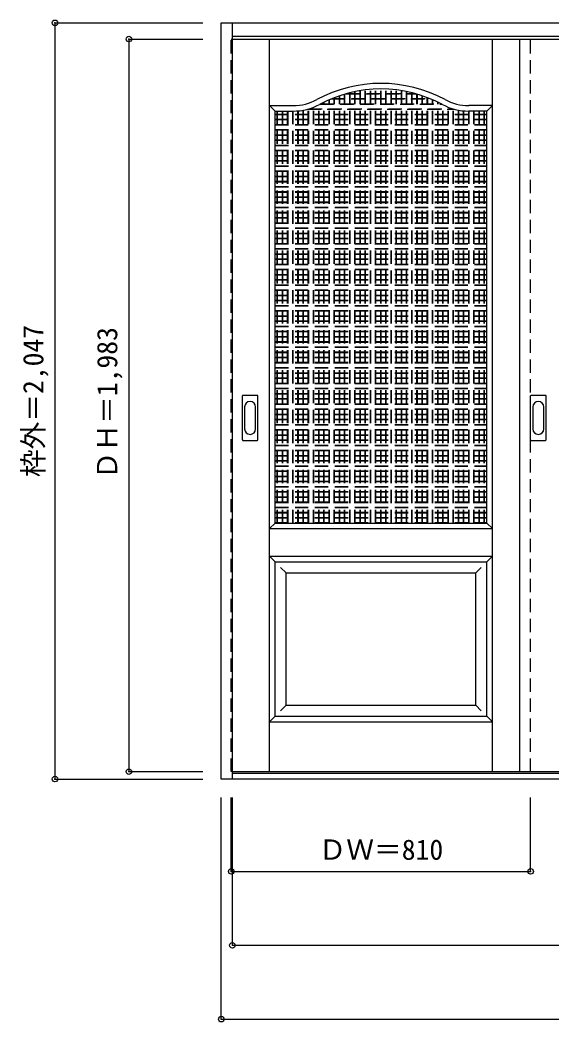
# Model space of a CAD drawing. Units: millimetres, scale not verified. Extents: x -1725 to 2034, y -1840 to 872.
# Drawn here: x -1725 to -285, y -1840 to 872 of the extents above; entities that cross this region are included whole.
import ezdxf
from ezdxf.enums import TextEntityAlignment as Align

# ---------------------------------------------------------------- set-up
doc = ezdxf.new("R2010")
doc.units = ezdxf.units.MM
doc.header["$LTSCALE"] = 30
doc.header["$PDMODE"] = 32
doc.header["$PDSIZE"] = 15
doc.linetypes.add('DASHED1', pattern=[1.8, 1.2, -0.6])
doc.layers.add('0-0', color=4, linetype='DASHED1')
doc.layers.add('0-1_寸法', color=7, linetype='Continuous')
doc.styles.add('ＭＳ ゴシック', font='')
doc.styles.get('ＭＳ ゴシック').set_extended_font_data('MS Gothic')

msp = doc.modelspace()

# ---------------------------------------------------------------- linework, layer by layer
at = {"layer": '0-0', "color": 3, "linetype": 'Continuous'}
for p, q in [((-1180.09, 864.55), (2026.91, 864.55)), ((-1180.09, -1182.45), (-1180.09, 864.55)), ((-1150.09, -1182.45), (-1150.09, 864.55)), ((-1150.09, 828.55), (1996.91, 828.55)), ((-1150.09, 820.55), (1216.91, 820.55)), ((-373.09, 820.55), (-373.09, -1162.45)), ((-461.59, 625.55), (-510.6, 625.55)), ((-461.59, -489.45), (-461.59, 625.55)), ((-1123.09, -264.45), (-1123.09, -145.45)), ((-1082.59, -143.95), (-1121.59, -143.95)), ((-1081.09, -264.45), (-1081.09, -145.45)), ((-343.09, -264.45), (-343.09, -145.45)), ((-302.59, -143.95), (-341.59, -143.95)), ((-301.09, -264.45), (-301.09, -145.45)), ((-1121.59, -265.95), (-1082.59, -265.95)), ((-341.59, -265.95), (-302.59, -265.95)), ((-1034.59, -489.45), (-461.59, -489.45)), ((-461.59, -1012.45), (-461.59, -594.45)), ((-1034.59, -1012.45), (-461.59, -1012.45)), ((-1150.09, -1162.45), (1216.91, -1162.45)), ((2026.91, -1182.45), (-1180.09, -1182.45)), ((1996.91, -1167.45), (-1150.09, -1167.45))]:
    msp.add_line(p, q, dxfattribs=at)
at = {"layer": '0-0'}
for p, q in [((-1153.09, 820.55), (-1150.09, 820.55)), ((-1153.09, -1162.45), (-1153.09, 820.55)), ((-343.09, -1162.45), (-343.09, 820.55)), ((-818.59, -489.45), (-818.59, 678.38)), ((-817.59, -489.45), (-817.59, 678.58)), ((-804.59, -489.45), (-804.59, 680.96)), ((-803.59, -489.45), (-803.59, 681.12)), ((-790.59, -489.45), (-790.59, 682.96)), ((-789.59, -489.45), (-789.59, 683.08)), ((-776.59, -489.45), (-776.59, 684.39)), ((-775.59, -489.45), (-775.59, 684.47)), ((-762.59, -489.45), (-762.59, 685.25)), ((-761.59, -489.45), (-761.59, 685.29)), ((-748.59, -489.45), (-748.59, 685.55)), ((-747.59, -489.45), (-747.59, 685.55)), ((-734.59, -489.45), (-734.59, 685.29)), ((-733.59, -489.45), (-733.59, 685.25)), ((-720.59, -489.45), (-720.59, 684.47)), ((-719.59, -489.45), (-719.59, 684.39)), ((-706.59, -489.45), (-706.59, 683.08)), ((-705.59, -489.45), (-705.59, 682.96)), ((-692.59, -489.45), (-692.59, 681.12)), ((-691.59, -489.45), (-691.59, 680.96)), ((-678.59, -489.45), (-678.59, 678.58)), ((-677.59, -489.45), (-677.59, 678.38)), ((-888.59, -489.45), (-888.59, 656.11)), ((-887.59, -489.45), (-887.59, 656.55)), ((-882.89, 658.55), (-613.29, 658.55)), ((-880.47, 659.55), (-615.71, 659.55)), ((-874.59, -489.45), (-874.59, 661.89)), ((-873.59, -489.45), (-873.59, 662.28)), ((-860.59, -489.45), (-860.59, 666.98)), ((-859.59, -489.45), (-859.59, 667.32)), ((-846.59, -489.45), (-846.59, 671.41)), ((-845.59, -489.45), (-845.59, 671.7)), ((-842.59, 672.55), (-653.58, 672.55)), ((-838.95, 673.55), (-657.22, 673.55)), ((-832.59, -489.45), (-832.59, 675.2)), ((-831.59, -489.45), (-831.59, 675.45)), ((-664.59, -489.45), (-664.59, 675.45)), ((-663.59, -489.45), (-663.59, 675.2)), ((-650.59, -489.45), (-650.59, 671.7)), ((-649.59, -489.45), (-649.59, 671.41)), ((-636.59, -489.45), (-636.59, 667.32)), ((-635.59, -489.45), (-635.59, 666.98)), ((-622.59, -489.45), (-622.59, 662.28)), ((-621.59, -489.45), (-621.59, 661.89)), ((-608.59, -489.45), (-608.59, 656.55)), ((-607.59, -489.45), (-607.59, 656.11)), ((-1028.59, -489.45), (-1028.59, 625.55)), ((-1027.59, -489.45), (-1027.59, 625.55)), ((-1014.59, -489.45), (-1014.59, 625.55)), ((-1013.59, -489.45), (-1013.59, 625.55)), ((-1000.59, -489.45), (-1000.59, 625.55)), ((-999.59, -489.45), (-999.59, 625.55)), ((-986.59, -489.45), (-986.59, 625.55)), ((-985.59, -489.45), (-985.59, 625.55)), ((-972.59, -489.45), (-972.59, 626.11)), ((-971.59, -489.45), (-971.59, 626.2)), ((-958.59, -489.45), (-958.59, 628)), ((-957.59, -489.45), (-957.59, 628.19)), ((-947.17, 630.55), (-549.01, 630.55)), ((-944.59, -489.45), (-944.59, 631.26)), ((-943.59, -489.45), (-943.59, 631.55)), ((-943.57, 631.55), (-552.6, 631.55)), ((-930.59, -489.45), (-930.59, 635.99)), ((-929.59, -489.45), (-929.59, 636.39)), ((-916.59, -489.45), (-916.59, 642.36)), ((-915.59, -489.45), (-915.59, 642.88)), ((-912.46, 644.55), (-583.71, 644.55)), ((-910.57, 645.55), (-585.61, 645.55)), ((-902.59, -489.45), (-902.59, 649.61)), ((-901.59, -489.45), (-901.59, 650.1)), ((-594.59, -489.45), (-594.59, 650.09)), ((-593.59, -489.45), (-593.59, 649.61)), ((-580.59, -489.45), (-580.59, 642.88)), ((-579.59, -489.45), (-579.59, 642.36)), ((-566.59, -489.45), (-566.59, 636.39)), ((-565.59, -489.45), (-565.59, 635.99)), ((-552.59, -489.45), (-552.59, 631.55)), ((-551.59, -489.45), (-551.59, 631.26)), ((-538.59, -489.45), (-538.59, 628.19)), ((-537.59, -489.45), (-537.59, 628)), ((-524.59, -489.45), (-524.59, 626.2)), ((-523.59, -489.45), (-523.59, 626.11)), ((-510.59, -489.45), (-510.59, 625.55)), ((-509.59, -489.45), (-509.59, 625.55)), ((-496.59, -489.45), (-496.59, 625.55)), ((-495.59, -489.45), (-495.59, 625.55)), ((-482.59, -489.45), (-482.59, 625.55)), ((-481.59, -489.45), (-481.59, 625.55)), ((-468.59, -489.45), (-468.59, 625.55)), ((-467.59, -489.45), (-467.59, 625.55)), ((-1034.59, 617.55), (-461.59, 617.55)), ((-1034.59, 616.55), (-461.59, 616.55)), ((-1034.59, 603.55), (-461.59, 603.55)), ((-1034.59, 602.55), (-461.59, 602.55)), ((-1034.59, 589.55), (-461.59, 589.55)), ((-1034.59, 588.55), (-461.59, 588.55)), ((-1034.59, 575.55), (-461.59, 575.55)), ((-1034.59, 574.55), (-461.59, 574.55)), ((-1034.59, 561.55), (-461.59, 561.55)), ((-1034.59, 560.55), (-461.59, 560.55)), ((-1034.59, 547.55), (-461.59, 547.55)), ((-1034.59, 546.55), (-461.59, 546.55)), ((-1034.59, 533.55), (-461.59, 533.55)), ((-1034.59, 532.55), (-461.59, 532.55)), ((-1034.59, 519.55), (-461.59, 519.55)), ((-1034.59, 518.55), (-461.59, 518.55)), ((-1034.59, 505.55), (-461.59, 505.55)), ((-1034.59, 504.55), (-461.59, 504.55)), ((-1034.59, 491.55), (-461.59, 491.55)), ((-1034.59, 490.55), (-461.59, 490.55)), ((-1034.59, 477.55), (-461.59, 477.55)), ((-1034.59, 476.55), (-461.59, 476.55)), ((-1034.59, 463.55), (-461.59, 463.55)), ((-1034.59, 462.55), (-461.59, 462.55)), ((-1034.59, 449.55), (-461.59, 449.55)), ((-1034.59, 448.55), (-461.59, 448.55)), ((-1034.59, 435.55), (-461.59, 435.55)), ((-1034.59, 434.55), (-461.59, 434.55)), ((-1034.59, 421.55), (-461.59, 421.55)), ((-1034.59, 420.55), (-461.59, 420.55)), ((-1034.59, 407.55), (-461.59, 407.55)), ((-1034.59, 406.55), (-461.59, 406.55)), ((-1034.59, 393.55), (-461.59, 393.55)), ((-1034.59, 392.55), (-461.59, 392.55)), ((-1034.59, 379.55), (-461.59, 379.55)), ((-1034.59, 378.55), (-461.59, 378.55)), ((-1034.59, 365.55), (-461.59, 365.55)), ((-1034.59, 364.55), (-461.59, 364.55)), ((-1034.59, 351.55), (-461.59, 351.55)), ((-1034.59, 350.55), (-461.59, 350.55)), ((-1034.59, 337.55), (-461.59, 337.55)), ((-1034.59, 336.55), (-461.59, 336.55)), ((-1034.59, 323.55), (-461.59, 323.55)), ((-1034.59, 322.55), (-461.59, 322.55)), ((-1034.59, 309.55), (-461.59, 309.55)), ((-1034.59, 308.55), (-461.59, 308.55)), ((-1034.59, 295.55), (-461.59, 295.55)), ((-1034.59, 294.55), (-461.59, 294.55)), ((-1034.59, 281.55), (-461.59, 281.55)), ((-1034.59, 280.55), (-461.59, 280.55)), ((-1034.59, 267.55), (-461.59, 267.55)), ((-1034.59, 266.55), (-461.59, 266.55)), ((-1034.59, 253.55), (-461.59, 253.55)), ((-1034.59, 252.55), (-461.59, 252.55)), ((-1034.59, 239.55), (-461.59, 239.55)), ((-1034.59, 238.55), (-461.59, 238.55)), ((-1034.59, 225.55), (-461.59, 225.55)), ((-1034.59, 224.55), (-461.59, 224.55)), ((-1034.59, 211.55), (-461.59, 211.55)), ((-1034.59, 210.55), (-461.59, 210.55)), ((-1034.59, 197.55), (-461.59, 197.55)), ((-1034.59, 196.55), (-461.59, 196.55)), ((-1034.59, 183.55), (-461.59, 183.55)), ((-1034.59, 182.55), (-461.59, 182.55)), ((-1034.59, 169.55), (-461.59, 169.55)), ((-1034.59, 168.55), (-461.59, 168.55)), ((-1034.59, 155.55), (-461.59, 155.55)), ((-1034.59, 154.55), (-461.59, 154.55)), ((-1034.59, 141.55), (-461.59, 141.55)), ((-1034.59, 140.55), (-461.59, 140.55)), ((-1034.59, 127.55), (-461.59, 127.55)), ((-1034.59, 126.55), (-461.59, 126.55)), ((-1034.59, 113.55), (-461.59, 113.55)), ((-1034.59, 112.55), (-461.59, 112.55)), ((-1034.59, 99.55), (-461.59, 99.55)), ((-1034.59, 98.55), (-461.59, 98.55)), ((-1034.59, 85.55), (-461.59, 85.55)), ((-1034.59, 84.55), (-461.59, 84.55)), ((-1034.59, 71.55), (-461.59, 71.55)), ((-1034.59, 70.55), (-461.59, 70.55)), ((-1034.59, 57.55), (-461.59, 57.55)), ((-1034.59, 56.55), (-461.59, 56.55)), ((-1034.59, 43.55), (-461.59, 43.55)), ((-1034.59, 42.55), (-461.59, 42.55)), ((-1034.59, 29.55), (-461.59, 29.55)), ((-1034.59, 28.55), (-461.59, 28.55)), ((-1034.59, 15.55), (-461.59, 15.55)), ((-1034.59, 14.55), (-461.59, 14.55)), ((-1034.59, 1.55), (-461.59, 1.55)), ((-1034.59, 0.55), (-461.59, 0.55)), ((-1034.59, -12.45), (-461.59, -12.45)), ((-1034.59, -13.45), (-461.59, -13.45)), ((-1034.59, -26.45), (-461.59, -26.45)), ((-1034.59, -27.45), (-461.59, -27.45)), ((-1034.59, -40.45), (-461.59, -40.45)), ((-1034.59, -41.45), (-461.59, -41.45)), ((-1034.59, -54.45), (-461.59, -54.45)), ((-1034.59, -55.45), (-461.59, -55.45)), ((-1034.59, -68.45), (-461.59, -68.45)), ((-1034.59, -69.45), (-461.59, -69.45)), ((-1034.59, -82.45), (-461.59, -82.45)), ((-1034.59, -83.45), (-461.59, -83.45)), ((-1034.59, -96.45), (-461.59, -96.45)), ((-1034.59, -97.45), (-461.59, -97.45)), ((-1034.59, -110.45), (-461.59, -110.45)), ((-1034.59, -111.45), (-461.59, -111.45)), ((-1034.59, -124.45), (-461.59, -124.45)), ((-1034.59, -125.45), (-461.59, -125.45)), ((-1034.59, -138.45), (-461.59, -138.45)), ((-1034.59, -139.45), (-461.59, -139.45)), ((-1034.59, -152.45), (-461.59, -152.45)), ((-1034.59, -153.45), (-461.59, -153.45)), ((-1034.59, -166.45), (-461.59, -166.45)), ((-1034.59, -167.45), (-461.59, -167.45)), ((-1034.59, -180.45), (-461.59, -180.45)), ((-1034.59, -181.45), (-461.59, -181.45)), ((-1034.59, -194.45), (-461.59, -194.45)), ((-1034.59, -195.45), (-461.59, -195.45)), ((-1034.59, -208.45), (-461.59, -208.45)), ((-1034.59, -209.45), (-461.59, -209.45)), ((-1034.59, -222.45), (-461.59, -222.45)), ((-1034.59, -223.45), (-461.59, -223.45)), ((-1034.59, -236.45), (-461.59, -236.45)), ((-1034.59, -237.45), (-461.59, -237.45)), ((-1034.59, -250.45), (-461.59, -250.45)), ((-1034.59, -251.45), (-461.59, -251.45)), ((-1034.59, -264.45), (-461.59, -264.45)), ((-1034.59, -265.45), (-461.59, -265.45)), ((-1034.59, -278.45), (-461.59, -278.45)), ((-1034.59, -279.45), (-461.59, -279.45)), ((-1034.59, -292.45), (-461.59, -292.45)), ((-1034.59, -293.45), (-461.59, -293.45)), ((-1034.59, -306.45), (-461.59, -306.45)), ((-1034.59, -307.45), (-461.59, -307.45)), ((-1034.59, -320.45), (-461.59, -320.45)), ((-1034.59, -321.45), (-461.59, -321.45)), ((-1034.59, -334.45), (-461.59, -334.45)), ((-1034.59, -335.45), (-461.59, -335.45)), ((-1034.59, -348.45), (-461.59, -348.45)), ((-1034.59, -349.45), (-461.59, -349.45)), ((-1034.59, -362.45), (-461.59, -362.45)), ((-1034.59, -363.45), (-461.59, -363.45)), ((-1034.59, -376.45), (-461.59, -376.45)), ((-1034.59, -377.45), (-461.59, -377.45)), ((-1034.59, -390.45), (-461.59, -390.45)), ((-1034.59, -391.45), (-461.59, -391.45)), ((-1034.59, -404.45), (-461.59, -404.45)), ((-1034.59, -405.45), (-461.59, -405.45)), ((-1034.59, -418.45), (-461.59, -418.45)), ((-1034.59, -419.45), (-461.59, -419.45)), ((-1034.59, -432.45), (-461.59, -432.45)), ((-1034.59, -433.45), (-461.59, -433.45)), ((-1034.59, -446.45), (-461.59, -446.45)), ((-1034.59, -447.45), (-461.59, -447.45)), ((-1034.59, -460.45), (-461.59, -460.45)), ((-1034.59, -461.45), (-461.59, -461.45)), ((-1034.59, -474.45), (-461.59, -474.45)), ((-1034.59, -475.45), (-461.59, -475.45)), ((-1034.59, -488.45), (-461.59, -488.45)), ((-1150.09, -1162.45), (-1153.09, -1162.45))]:
    msp.add_line(p, q, dxfattribs=at)
at = {"layer": '0-0', "color": 7, "linetype": 'Continuous'}
for p, q in [((-1049.59, -1162.45), (-1049.59, 820.55)), ((-446.59, -1162.45), (-446.59, 820.55)), ((-1049.59, 640.55), (-985.57, 640.55)), ((-1034.59, 625.55), (-1049.59, 640.55)), ((-446.59, 640.55), (-510.6, 640.55)), ((-461.59, 625.55), (-446.59, 640.55)), ((-1117.09, -175.35), (-1117.09, -234.55)), ((-1087.09, -234.55), (-1087.09, -175.35)), ((-337.09, -175.35), (-337.09, -234.55)), ((-307.09, -234.55), (-307.09, -175.35)), ((-1034.59, -489.45), (-1049.59, -504.45)), ((-1049.59, -504.45), (-446.59, -504.45)), ((-461.59, -489.45), (-446.59, -504.45)), ((-1049.59, -579.45), (-446.59, -579.45)), ((-1049.59, -579.45), (-1034.59, -594.45)), ((-446.59, -579.45), (-461.59, -594.45)), ((-1019.59, -609.45), (-1004.59, -624.45)), ((-476.59, -609.45), (-491.59, -624.45)), ((-1004.59, -624.45), (-491.59, -624.45)), ((-1004.59, -982.45), (-1004.59, -624.45)), ((-1004.59, -982.45), (-1019.59, -997.45)), ((-491.59, -982.45), (-476.59, -997.45)), ((-1034.59, -1012.45), (-1049.59, -1027.45)), ((-1049.59, -1027.45), (-446.59, -1027.45)), ((-461.59, -1012.45), (-446.59, -1027.45))]:
    msp.add_line(p, q, dxfattribs=at)
at = {"layer": '0-0', "color": 3, "linetype": 'Continuous'}
for points in [[(-1034.59, -489.45), (-1034.59, 625.55), (-985.57, 625.55)], [(-1034.59, -1012.45), (-1034.59, -594.45), (-461.59, -594.45)]]:
    msp.add_lwpolyline(points, dxfattribs=at)
at = {"layer": '0-0', "color": 7, "linetype": 'Continuous'}
msp.add_lwpolyline([(-1004.59, -982.45), (-491.59, -982.45), (-491.59, -624.45)], dxfattribs=at)
for centre, radius, start, end in [((-748.09, 335.55), 365, 61.6423, 118.3577), ((-985.57, 775.55), 135, 270, 298.3577), ((-510.6, 775.55), 135, 241.6423, 270), ((-1102.09, -175.35), 15, 0, 180), ((-322.09, -175.35), 15, 0, 180), ((-1102.09, -234.55), 15, 180, 0), ((-322.09, -234.55), 15, 180, 0)]:
    msp.add_arc(centre, radius, start, end, dxfattribs=at)
at = {"layer": '0-0', "color": 3, "linetype": 'Continuous'}
for centre, radius, start, end in [((-748.09, 335.55), 350, 61.6423, 118.3577), ((-985.57, 775.55), 150, 270, 298.3577), ((-510.6, 775.55), 150, 241.6423, 270), ((-1121.59, -145.45), 1.5, 90, 180), ((-1082.59, -145.45), 1.5, 0, 90), ((-341.59, -145.45), 1.5, 90, 180), ((-302.59, -145.45), 1.5, 0, 90), ((-1121.59, -264.45), 1.5, 180, 270), ((-1082.59, -264.45), 1.5, 270, 0), ((-341.59, -264.45), 1.5, 180, 270), ((-302.59, -264.45), 1.5, 270, 0)]:
    msp.add_arc(centre, radius, start, end, dxfattribs=at)
at = {"layer": '0-1_寸法', "color": 4}
for p, q in [((-1630.09, 864.55), (-1230.09, 864.55)), ((-1630.09, 864.55), (-1630.09, -1182.45)), ((-1430.09, 820.55), (-1430.09, -1162.45)), ((-1430.09, 820.55), (-1230.09, 820.55)), ((-1430.09, -1162.45), (-1230.09, -1162.45)), ((-1630.09, -1182.45), (-1230.09, -1182.45)), ((-1180.09, -1832.45), (-1180.09, -1232.45)), ((-1153.09, -1432.45), (-1153.09, -1232.45)), ((-1150.09, -1632.45), (-1150.09, -1232.45)), ((-343.09, -1432.45), (-343.09, -1232.45)), ((-1153.09, -1432.45), (-343.09, -1432.45)), ((-1150.09, -1632.45), (1186.91, -1632.45)), ((-1180.09, -1832.45), (2026.91, -1832.45))]:
    msp.add_line(p, q, dxfattribs=at)
at = {"layer": '0-1_寸法'}
for p in [(-1630.09, 864.55), (-1430.09, 820.55), (-1430.09, -1162.45), (-1630.09, -1182.45), (-1153.09, -1432.45), (-343.09, -1432.45), (-1150.09, -1632.45), (-1180.09, -1832.45)]:
    msp.add_point(p, dxfattribs=at)

# ---------------------------------------------------------------- texts
at = {"layer": '0-1_寸法', "style": 'ＭＳ ゴシック'}
for s, p in [('枠外＝2,047', (-1645.09, -365.2)), ('ＤＨ＝1,983', (-1445.09, -371.2))]:
    msp.add_text(s, height=54.99, rotation=90, dxfattribs=at).set_placement(p, align=Align.BOTTOM_LEFT)
msp.add_text('ＤＷ＝810', height=54.99, dxfattribs=at).set_placement((-916.84, -1417.45), align=Align.BOTTOM_LEFT)

doc.saveas('drawing.dxf')
